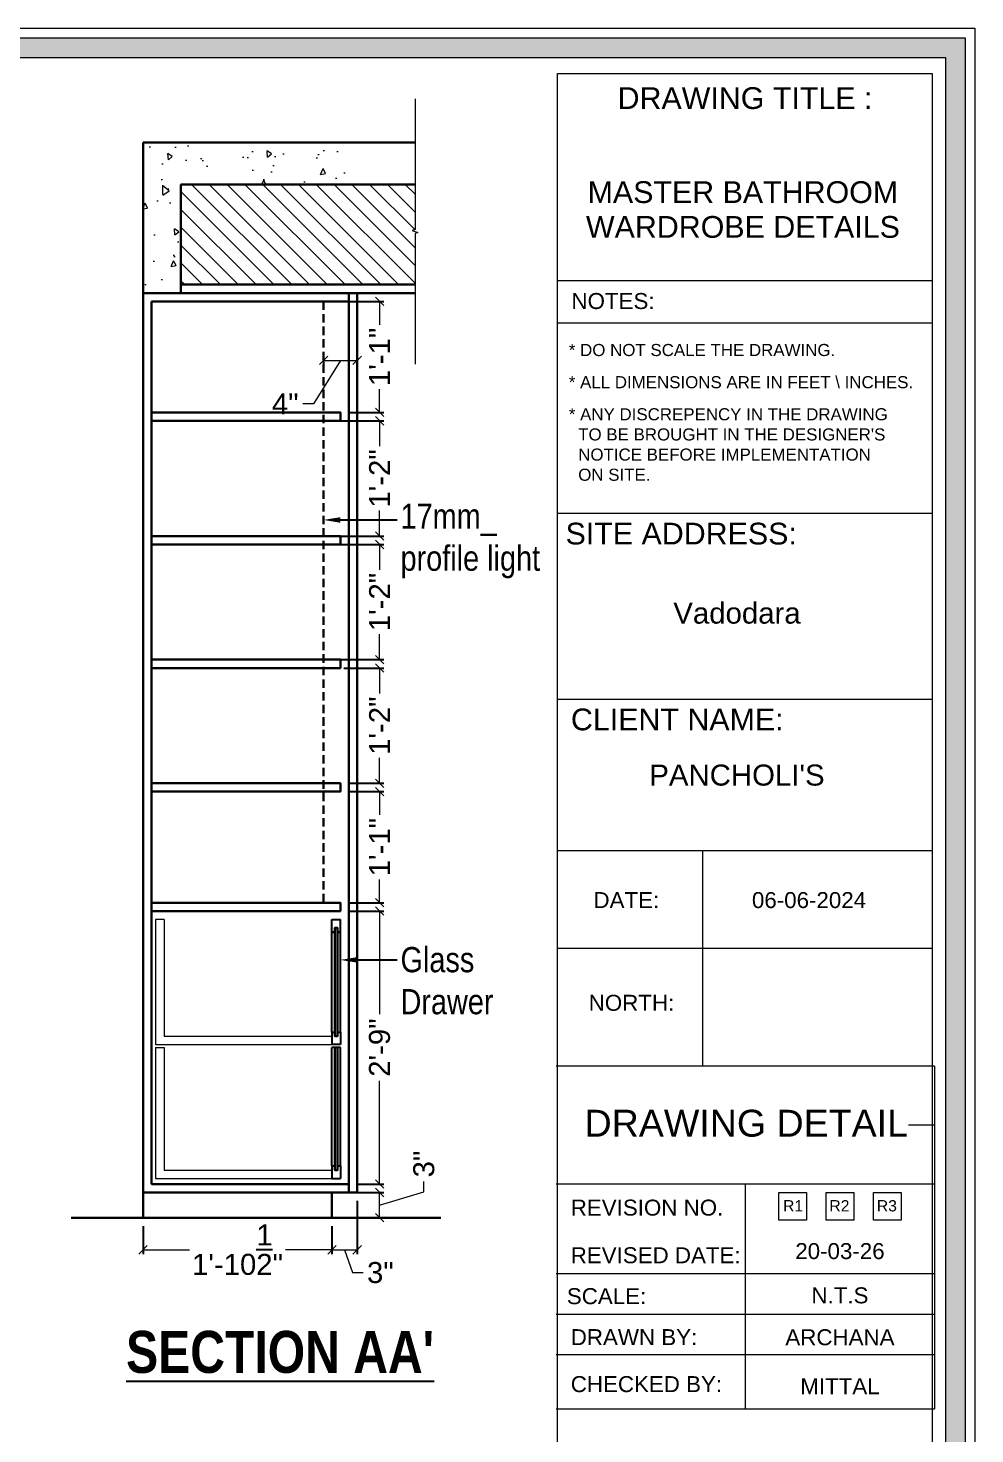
# Model space of a CAD drawing. Header units: millimetres. Extents: x 56222 to 3066687, y -650199 to -121287.
# Drawn here: x 132502.3 to 132615, y -184512.7 to -184345.4 of the extents above; entities that cross this region are included whole.
import ezdxf
from ezdxf import colors
from ezdxf.entities.mleader import LeaderData, LeaderLine
from ezdxf.enums import TextEntityAlignment as Align
from ezdxf.math import Vec2, Vec3

# ---------------------------------------------------------------- set-up
doc = ezdxf.new("R2010")
doc.units = ezdxf.units.MM
doc.header["$MEASUREMENT"] = 0
doc.header["$PDMODE"] = 35
doc.linetypes.add('CENTER', pattern=[2, 1.25, -0.25, 0.25, -0.25])
doc.linetypes.add('DASHEDX2', pattern=[1.5, 1, -0.5])
doc.layers.get('Defpoints').update_dxf_attribs({"color": 220})
doc.layers.add('AR HATCH-7', color=7, linetype='Continuous')
for name, color, linetype, lineweight in [('dim05', 1, 'Continuous', 13), ('Dimension', 10, 'DASHEDX2', 20), ('FURNITURE', 32, 'Continuous', 9), ('FURNITURE-1', 252, 'Continuous', 13), ('GROUND FLOOR  ( HATCH )', 251, 'Continuous', 9), ('Labelling', 1, 'Continuous', 25), ('NAME PLATE', 7, 'Continuous', 25), ('SECTION ( SLAB PLine )', 104, 'Continuous', 30), ('Text', 7, 'Continuous', 15), ('wall', 7, 'Continuous', 30)]:
    doc.layers.add(name, color=color, linetype=linetype, lineweight=lineweight)
doc.styles.add('Arial', font='arial.ttf')
doc.styles.get("Standard").update_dxf_attribs({"font": 'arial.ttf', "height": 6})
doc.styles.add('style4', font='ARIALN.TTF')
doc.dimstyles.new('ISO-25', dxfattribs={"dimtxt": 2.5, "dimasz": 1, "dimexe": 0.5, "dimexo": 1, "dimtad": 0, "dimdec": 1, "dimlunit": 4, "dimtxsty": 'Standard', "dimblk": 'OBLIQUE', "dimcen": 2.5, "dimclrd": 1, "dimclre": 1, "dimclrt": 5, "dimadec": 0, "dimazin": 0, "dimtfac": 1, "dimtdec": 1, "dimtmove": 0, "dimatfit": 3, "dimfxl": 1, "dimlwd": -1, "dimarcsym": 0})

# ---------------------------------------------------------------- blocks, each defined once
blk = doc.blocks.new('_Oblique')
at = {"layer": 'wall', "color": 0, "lineweight": -2}
blk.add_line((-0.5, -0.5), (0.5, 0.5), dxfattribs=at)
blk = doc.blocks.new('*D421')
at = {"layer": 'Defpoints', "color": 0, "lineweight": 30, "transparency": 16777216}
for p in [(132516, -184487.01), (132538.5, -184487.01), (132538.5, -184490.83)]:
    blk.add_point(p, dxfattribs=at)
at = {"layer": 'dim05', "color": 1, "linetype": 'Continuous', "lineweight": -2, "transparency": 16777216}
for p, q in [((132516, -184488.01), (132516, -184491.33)), ((132538.5, -184488.01), (132538.5, -184491.33))]:
    blk.add_line(p, q, dxfattribs=at)
at = {"layer": 'dim05', "color": 1, "linetype": 'Continuous', "transparency": 16777216}
for p, q in [((132516, -184490.83), (132521.53, -184490.83)), ((132538.5, -184490.83), (132532.96, -184490.83))]:
    blk.add_line(p, q, dxfattribs=at)
at = {"layer": 'dim05', "color": 1, "transparency": 16777216, "rotation": 180}
blk.add_blockref('_Oblique', (132516, -184490.83), dxfattribs=at)
at = {"layer": 'dim05', "color": 1, "transparency": 16777216}
blk.add_blockref('_Oblique', (132538.5, -184490.83), dxfattribs=at)
at = {"layer": 'dim05', "color": 5, "lineweight": 25, "transparency": 16777216, "insert": (132527.25, -184490.83), "char_height": 2.5, "attachment_point": 5, "style": 'Arial'}
blk.add_mtext('1\'-10{\\H1x;\\S1/2;}"', dxfattribs=at)
blk = doc.blocks.new('*D422')
at = {"layer": 'Defpoints', "color": 0, "lineweight": 30, "transparency": 16777216}
for p in [(132541.5, -184484.01), (132538.5, -184487.01), (132541.5, -184490.83)]:
    blk.add_point(p, dxfattribs=at)
at = {"layer": 'dim05', "color": 1, "linetype": 'Continuous', "lineweight": -2, "transparency": 16777216}
for p, q in [((132541.5, -184485.01), (132541.5, -184491.33)), ((132538.5, -184488.01), (132538.5, -184491.33))]:
    blk.add_line(p, q, dxfattribs=at)
at = {"layer": 'dim05', "color": 1, "linetype": 'Continuous', "transparency": 16777216}
for p, q in [((132538.5, -184490.83), (132541.5, -184490.83)), ((132540, -184490.83), (132540.95, -184493.55)), ((132540.95, -184493.55), (132542.2, -184493.55))]:
    blk.add_line(p, q, dxfattribs=at)
at = {"layer": 'dim05', "color": 1, "transparency": 16777216, "rotation": 180}
blk.add_blockref('_Oblique', (132538.5, -184490.83), dxfattribs=at)
at = {"layer": 'dim05', "color": 1, "transparency": 16777216}
blk.add_blockref('_Oblique', (132541.5, -184490.83), dxfattribs=at)
at = {"layer": 'dim05', "color": 5, "lineweight": 25, "transparency": 16777216, "insert": (132544.26, -184493.55), "char_height": 2.5, "attachment_point": 5, "style": 'Arial'}
blk.add_mtext('3"', dxfattribs=at)
blk = doc.blocks.new('*D423')
at = {"layer": 'Defpoints', "color": 0, "lineweight": 30, "transparency": 16777216}
for p in [(132538.5, -184484.01), (132544.17, -184484.01), (132538.5, -184487.01)]:
    blk.add_point(p, dxfattribs=at)
at = {"layer": 'dim05', "color": 1, "linetype": 'Continuous', "transparency": 16777216}
for p, q in [((132549.44, -184483.93), (132549.44, -184482.68)), ((132544.17, -184485.51), (132549.44, -184483.93)), ((132544.17, -184487.01), (132544.17, -184484.01))]:
    blk.add_line(p, q, dxfattribs=at)
at = {"layer": 'dim05', "color": 1, "linetype": 'Continuous', "lineweight": -2, "transparency": 16777216}
for p, q in [((132539.5, -184484.01), (132544.67, -184484.01)), ((132539.5, -184487.01), (132544.67, -184487.01))]:
    blk.add_line(p, q, dxfattribs=at)
at = {"layer": 'dim05', "color": 1, "transparency": 16777216}
for p, rotation in [((132544.17, -184484.01), 90), ((132544.17, -184487.01), 270)]:
    blk.add_blockref('_Oblique', p, dxfattribs=dict(at, rotation=rotation))
at = {"layer": 'dim05', "color": 5, "lineweight": 25, "transparency": 16777216, "insert": (132549.44, -184480.62), "char_height": 2.5, "attachment_point": 5, "rotation": 90, "style": 'Arial'}
blk.add_mtext('3"', dxfattribs=at)
blk = doc.blocks.new('*D424')
at = {"layer": 'Defpoints', "color": 0, "lineweight": 30, "transparency": 16777216}
for p in [(132539.5, -184450.51), (132544.17, -184450.51), (132540.5, -184483.01)]:
    blk.add_point(p, dxfattribs=at)
at = {"layer": 'dim05', "color": 1, "linetype": 'Continuous', "lineweight": -2, "transparency": 16777216}
for p, q in [((132540.5, -184450.51), (132544.67, -184450.51)), ((132541.5, -184483.01), (132544.67, -184483.01))]:
    blk.add_line(p, q, dxfattribs=at)
at = {"layer": 'dim05', "color": 1, "linetype": 'Continuous', "transparency": 16777216}
for p, q in [((132544.17, -184450.51), (132544.17, -184462.79)), ((132544.17, -184483.01), (132544.17, -184470.73))]:
    blk.add_line(p, q, dxfattribs=at)
at = {"layer": 'dim05', "color": 1, "transparency": 16777216}
for p, rotation in [((132544.17, -184450.51), 90), ((132544.17, -184483.01), 270)]:
    blk.add_blockref('_Oblique', p, dxfattribs=dict(at, rotation=rotation))
at = {"layer": 'dim05', "color": 5, "lineweight": 25, "transparency": 16777216, "insert": (132544.17, -184466.76), "char_height": 2.5, "attachment_point": 5, "rotation": 90, "style": 'Arial'}
blk.add_mtext('2\'-9"', dxfattribs=at)
blk = doc.blocks.new('*D425')
at = {"layer": 'Defpoints', "color": 0, "lineweight": 30, "transparency": 16777216}
for p in [(132539.5, -184436.29), (132544.17, -184436.29), (132539.5, -184449.51)]:
    blk.add_point(p, dxfattribs=at)
at = {"layer": 'dim05', "color": 1, "linetype": 'Continuous', "lineweight": -2, "transparency": 16777216}
for p, q in [((132540.5, -184436.29), (132544.67, -184436.29)), ((132540.5, -184449.51), (132544.67, -184449.51))]:
    blk.add_line(p, q, dxfattribs=at)
at = {"layer": 'dim05', "color": 1, "linetype": 'Continuous', "transparency": 16777216}
for p, q in [((132544.17, -184436.29), (132544.17, -184439.07)), ((132544.17, -184449.51), (132544.17, -184446.73))]:
    blk.add_line(p, q, dxfattribs=at)
at = {"layer": 'dim05', "color": 1, "transparency": 16777216}
for p, rotation in [((132544.17, -184436.29), 90), ((132544.17, -184449.51), 270)]:
    blk.add_blockref('_Oblique', p, dxfattribs=dict(at, rotation=rotation))
at = {"layer": 'dim05', "color": 5, "lineweight": 25, "transparency": 16777216, "insert": (132544.17, -184442.9), "char_height": 2.5, "attachment_point": 5, "rotation": 90, "style": 'Arial'}
blk.add_mtext('1\'-1"', dxfattribs=at)
blk = doc.blocks.new('*D426')
at = {"layer": 'Defpoints', "color": 0, "lineweight": 30, "transparency": 16777216}
for p in [(132538.91, -184421.58), (132544.17, -184421.58), (132539.5, -184435.29)]:
    blk.add_point(p, dxfattribs=at)
at = {"layer": 'dim05', "color": 1, "linetype": 'Continuous', "lineweight": -2, "transparency": 16777216}
for p, q in [((132539.91, -184421.58), (132544.67, -184421.58)), ((132540.5, -184435.29), (132544.67, -184435.29))]:
    blk.add_line(p, q, dxfattribs=at)
at = {"layer": 'dim05', "color": 1, "linetype": 'Continuous', "transparency": 16777216}
for p, q in [((132544.17, -184421.58), (132544.17, -184424.61)), ((132544.17, -184435.29), (132544.17, -184432.27))]:
    blk.add_line(p, q, dxfattribs=at)
at = {"layer": 'dim05', "color": 1, "transparency": 16777216}
for p, rotation in [((132544.17, -184421.58), 90), ((132544.17, -184435.29), 270)]:
    blk.add_blockref('_Oblique', p, dxfattribs=dict(at, rotation=rotation))
at = {"layer": 'dim05', "color": 5, "lineweight": 25, "transparency": 16777216, "insert": (132544.17, -184428.44), "char_height": 2.5, "attachment_point": 5, "rotation": 90, "style": 'Arial'}
blk.add_mtext('1\'-2"', dxfattribs=at)
blk = doc.blocks.new('*D427')
at = {"layer": 'Defpoints', "color": 0, "lineweight": 30, "transparency": 16777216}
for p in [(132537.8, -184406.87), (132544.17, -184406.87), (132537.8, -184420.58)]:
    blk.add_point(p, dxfattribs=at)
at = {"layer": 'dim05', "color": 1, "linetype": 'Continuous', "lineweight": -2, "transparency": 16777216}
for p, q in [((132538.8, -184406.87), (132544.67, -184406.87)), ((132538.8, -184420.58), (132544.67, -184420.58))]:
    blk.add_line(p, q, dxfattribs=at)
at = {"layer": 'dim05', "color": 1, "linetype": 'Continuous', "transparency": 16777216}
for p, q in [((132544.17, -184406.87), (132544.17, -184409.89)), ((132544.17, -184420.58), (132544.17, -184417.55))]:
    blk.add_line(p, q, dxfattribs=at)
at = {"layer": 'dim05', "color": 1, "transparency": 16777216}
for p, rotation in [((132544.17, -184406.87), 90), ((132544.17, -184420.58), 270)]:
    blk.add_blockref('_Oblique', p, dxfattribs=dict(at, rotation=rotation))
at = {"layer": 'dim05', "color": 5, "lineweight": 25, "transparency": 16777216, "insert": (132544.17, -184413.72), "char_height": 2.5, "attachment_point": 5, "rotation": 90, "style": 'Arial'}
blk.add_mtext('1\'-2"', dxfattribs=at)
blk = doc.blocks.new('*D428')
at = {"layer": 'Defpoints', "color": 0, "lineweight": 30, "transparency": 16777216}
for p in [(132537.93, -184392.15), (132544.17, -184392.15), (132537.93, -184405.87)]:
    blk.add_point(p, dxfattribs=at)
at = {"layer": 'dim05', "color": 1, "linetype": 'Continuous', "lineweight": -2, "transparency": 16777216}
for p, q in [((132538.93, -184392.15), (132544.67, -184392.15)), ((132538.93, -184405.87), (132544.67, -184405.87))]:
    blk.add_line(p, q, dxfattribs=at)
at = {"layer": 'dim05', "color": 1, "linetype": 'Continuous', "transparency": 16777216}
for p, q in [((132544.17, -184392.15), (132544.17, -184395.18)), ((132544.17, -184405.87), (132544.17, -184402.84))]:
    blk.add_line(p, q, dxfattribs=at)
at = {"layer": 'dim05', "color": 1, "transparency": 16777216}
for p, rotation in [((132544.17, -184392.15), 90), ((132544.17, -184405.87), 270)]:
    blk.add_blockref('_Oblique', p, dxfattribs=dict(at, rotation=rotation))
at = {"layer": 'dim05', "color": 5, "lineweight": 25, "transparency": 16777216, "insert": (132544.17, -184399.01), "char_height": 2.5, "attachment_point": 5, "rotation": 90, "style": 'Arial'}
blk.add_mtext('1\'-2"', dxfattribs=at)
blk = doc.blocks.new('*D429')
at = {"layer": 'Defpoints', "color": 0, "lineweight": 30, "transparency": 16777216}
for p in [(132538.19, -184377.94), (132544.17, -184377.94), (132539.5, -184391.15)]:
    blk.add_point(p, dxfattribs=at)
at = {"layer": 'dim05', "color": 1, "linetype": 'Continuous', "lineweight": -2, "transparency": 16777216}
for p, q in [((132539.19, -184377.94), (132544.67, -184377.94)), ((132540.5, -184391.15), (132544.67, -184391.15))]:
    blk.add_line(p, q, dxfattribs=at)
at = {"layer": 'dim05', "color": 1, "linetype": 'Continuous', "transparency": 16777216}
for p, q in [((132544.17, -184377.94), (132544.17, -184380.71)), ((132544.17, -184391.15), (132544.17, -184388.37))]:
    blk.add_line(p, q, dxfattribs=at)
at = {"layer": 'dim05', "color": 1, "transparency": 16777216}
for p, rotation in [((132544.17, -184377.94), 90), ((132544.17, -184391.15), 270)]:
    blk.add_blockref('_Oblique', p, dxfattribs=dict(at, rotation=rotation))
at = {"layer": 'dim05', "color": 5, "lineweight": 25, "transparency": 16777216, "insert": (132544.17, -184384.54), "char_height": 2.5, "attachment_point": 5, "rotation": 90, "style": 'Arial'}
blk.add_mtext('1\'-1"', dxfattribs=at)
blk = doc.blocks.new('*D570')
at = {"layer": 'Defpoints', "color": 0, "lineweight": 30, "transparency": 16777216}
for p in [(132537.5, -184383.32), (132541.5, -184383.32), (132541.5, -184384.96)]:
    blk.add_point(p, dxfattribs=at)
at = {"layer": 'dim05', "color": 1, "linetype": 'Continuous', "lineweight": -2, "transparency": 16777216}
for p, q in [((132537.5, -184384.32), (132537.5, -184385.46)), ((132541.5, -184384.32), (132541.5, -184385.46))]:
    blk.add_line(p, q, dxfattribs=at)
at = {"layer": 'dim05', "color": 1, "linetype": 'Continuous', "transparency": 16777216}
for p, q in [((132539.5, -184384.96), (132536.29, -184390.14)), ((132537.5, -184384.96), (132541.5, -184384.96)), ((132536.29, -184390.14), (132535.04, -184390.14))]:
    blk.add_line(p, q, dxfattribs=at)
at = {"layer": 'dim05', "color": 1, "transparency": 16777216, "rotation": 180}
blk.add_blockref('_Oblique', (132537.5, -184384.96), dxfattribs=at)
at = {"layer": 'dim05', "color": 1, "transparency": 16777216}
blk.add_blockref('_Oblique', (132541.5, -184384.96), dxfattribs=at)
at = {"layer": 'dim05', "color": 5, "lineweight": 25, "transparency": 16777216, "insert": (132532.93, -184390.14), "char_height": 2.5, "attachment_point": 5, "style": 'Arial'}
blk.add_mtext('4"', dxfattribs=at)

msp = doc.modelspace()

# ---------------------------------------------------------------- hatches: boundary and pattern name
at = {"layer": 'AR HATCH-7', "linetype": 'CENTER', "lineweight": 15, "true_color": 0x939598}
h = msp.add_hatch(dxfattribs=at)
h.set_pattern_fill('AR-CONC', color=252, angle=45)
h.set_pattern_definition([(95, (585.41, -737.4386), (5.51551999, 4.62807079), [0.75, -8.25]), (40, (585.41, -737.4386), (-6.29992167, 4.3376815), [0.6, -6.6]), (145.4514445, (585.8695, -737.053), (-0.78440164, 8.96575221), [0.63740192, -7.01142112]), (91.1842, (583.996, -736.024), (8.71693388, 6.37613776), [1.125, -12.375]), (141.6356355, (584.722, -735.493), (-0.2790007, 13.4971167), [0.9561034, -10.5171376]), (36.184164, (583.996, -736.024), (-0.2790007, 13.4971167), [0.9, -9.9]), (66, (585.0563, -735.671), (7.06771572, 1.37382476), [0.75, -8.25]), (11, (585.056, -735.671), (-3.40708593, 6.84808435), [0.6, -6.6]), (116.4514447, (585.645, -735.5564), (3.66062975, 8.22190906), [0.6374019, -7.01142112]), (82.5, (585.4099, -737.4386), (-2.267931853, 2.439898176), [0, -6.52, 0, -6.7, 0, -6.625]), (52.5, (585.41, -737.4386), (-0.92872942, 4.6490945), [0, -3.82, 0, -6.37, 0, -2.525]), (12.5, (583.833, -739.0155), (3.934181673, 3.615207618), [0, -2.5, 0, -7.8, 0, -10.35]), (2.5, (583.126, -739.7226), (3.41589983, 4.83159807), [0, -3.25, 0, -5.18, 0, -7.35])])
h.paths.add_polyline_path([(132541.5, -184359.01), (132516, -184359.01), (132516, -184376.01), (132520.5, -184376.01), (132520.5, -184364.01), (132541.5, -184364.01)])
at = {"layer": 'Dimension', "linetype": 'Continuous', "true_color": 0xd39e00}
h = msp.add_hatch(color=42, dxfattribs=at)
h.paths.add_polyline_path([(132281.69, -184346.57), (132281.69, -184580.39), (132613.88, -184580.39), (132613.88, -184346.57)])
h.paths.add_polyline_path([(132284.02, -184348.9), (132611.55, -184348.9), (132611.55, -184578.06), (132284.02, -184578.06)], flags=16)
at = {"layer": 'GROUND FLOOR  ( HATCH )', "linetype": 'CENTER', "lineweight": 15}
h = msp.add_hatch(dxfattribs=at)
h.set_pattern_fill('ANSI31', color=6, scale=12, angle=90, style=0)
h.set_pattern_definition([(135, (585.4099, -737.4386), (-1.060660172, -1.060660172), [])])
h.paths.add_polyline_path([(132548.39, -184364.01), (132520.5, -184364.01), (132520.5, -184375.94), (132548.39, -184375.94)])

# ---------------------------------------------------------------- linework, layer by layer
at = {"layer": 'dim05', "color": 18, "linetype": 'Continuous', "lineweight": 15, "true_color": 0x000000}
msp.add_lwpolyline([(132548.39, -184353.82), (132548.39, -184369.37), (132548.05, -184369.49), (132548.73, -184369.74), (132548.39, -184369.87), (132548.39, -184385.41)], dxfattribs=at)
at = {"layer": 'Dimension', "color": 42, "linetype": 'Continuous', "true_color": 0xd39e00}
for p, q in [((132609.97, -184375.48), (132565.34, -184375.48)), ((132609.97, -184380.51), (132565.34, -184380.51)), ((132609.97, -184403.2), (132565.34, -184403.2)), ((132609.97, -184425.32), (132565.34, -184425.32)), ((132609.97, -184443.35), (132565.34, -184443.35)), ((132582.61, -184443.35), (132582.61, -184468.98)), ((132609.97, -184454.95), (132565.34, -184454.95)), ((132610.24, -184468.98), (132565.2, -184468.98)), ((132610.24, -184468.98), (132610.24, -184509.77)), ((132607.14, -184475.97), (132610.24, -184475.97)), ((132565.2, -184482.96), (132610.24, -184482.96)), ((132587.72, -184509.77), (132587.72, -184482.96)), ((132610.24, -184493.69), (132565.2, -184493.69)), ((132610.24, -184498.52), (132565.2, -184498.52)), ((132610.24, -184503.35), (132565.2, -184503.35)), ((132565.2, -184509.77), (132610.24, -184509.77))]:
    msp.add_line(p, q, dxfattribs=at)
for points in [[(132280.53, -184345.4), (132615.05, -184345.4), (132615.05, -184581.55), (132280.53, -184581.55)], [(132281.69, -184346.57), (132613.88, -184346.57), (132613.88, -184580.39), (132281.69, -184580.39)], [(132284.02, -184348.9), (132611.55, -184348.9), (132611.55, -184578.06), (132284.02, -184578.06)], [(132591.71, -184484), (132594.99, -184484), (132594.99, -184487.29), (132591.71, -184487.29)], [(132597.34, -184484), (132600.63, -184484), (132600.63, -184487.29), (132597.34, -184487.29)], [(132602.97, -184484), (132606.26, -184484), (132606.26, -184487.29), (132602.97, -184487.29)]]:
    msp.add_lwpolyline(points, close=True, dxfattribs=at)
at = {"layer": 'Dimension', "color": 42, "linetype": 'ByBlock', "true_color": 0xd39e00}
msp.add_lwpolyline([(132565.34, -184576.14), (132565.34, -184350.82), (132609.97, -184350.82), (132609.97, -184576.14)], close=True, dxfattribs=at)
at = {"layer": 'FURNITURE', "lineweight": 30}
for p, q in [((132540.5, -184376.94), (132540.5, -184484.01)), ((132517, -184377.94), (132540.5, -184377.94)), ((132517, -184483.01), (132517, -184377.94)), ((132540.5, -184483.01), (132517, -184483.01))]:
    msp.add_line(p, q, dxfattribs=at)
at = {"layer": 'FURNITURE', "color": 3, "linetype": 'DASHEDX2', "lineweight": 30}
msp.add_line((132537.5, -184377.94), (132537.5, -184449.51), dxfattribs=at)
at = {"layer": 'FURNITURE', "lineweight": 15}
for p, q in [((132517.5, -184451.51), (132517.5, -184466.41)), ((132518.5, -184451.51), (132517.5, -184451.51)), ((132518.5, -184451.51), (132518.5, -184465.41)), ((132517.5, -184466.41), (132538.5, -184466.41)), ((132518.5, -184465.41), (132538.5, -184465.41)), ((132517.5, -184466.76), (132517.5, -184482.35)), ((132517.5, -184466.76), (132518.5, -184466.76)), ((132518.5, -184466.76), (132518.5, -184481.35)), ((132518.5, -184481.35), (132538.5, -184481.35)), ((132517.5, -184482.35), (132538.5, -184482.35))]:
    msp.add_line(p, q, dxfattribs=at)
at = {"layer": 'FURNITURE', "lineweight": 30}
for points in [[(132516, -184376.94), (132541.5, -184376.94), (132541.5, -184484.01), (132516, -184484.01)], [(132517, -184391.15), (132539.5, -184391.15), (132539.5, -184392.15), (132517, -184392.15)], [(132517, -184405.87), (132539.5, -184405.87), (132539.5, -184406.87), (132517, -184406.87)], [(132517, -184420.58), (132539.5, -184420.58), (132539.5, -184421.58), (132517, -184421.58)], [(132517, -184435.29), (132539.5, -184435.29), (132539.5, -184436.29), (132517, -184436.29)], [(132517, -184449.51), (132539.5, -184449.51), (132539.5, -184450.51), (132517, -184450.51)], [(132516, -184484.01), (132538.5, -184484.01), (132538.5, -184487.01), (132516, -184487.01)]]:
    msp.add_lwpolyline(points, close=True, dxfattribs=at)
for points in [[(132517, -184484.01), (132537.5, -184484.01)], [(132537.5, -184487.01), (132517, -184487.01)]]:
    msp.add_lwpolyline(points, dxfattribs=at)
at = {"layer": 'FURNITURE-1', "linetype": 'ByBlock', "lineweight": 25}
for p, q in [((132538.5, -184464.91), (132538.5, -184451.51)), ((132538.5, -184451.51), (132539.5, -184451.51)), ((132538.85, -184453.01), (132538.5, -184453.01)), ((132539.5, -184453.01), (132539.15, -184453.01)), ((132539.5, -184464.91), (132539.5, -184451.51)), ((132538.5, -184464.91), (132538.5, -184466.41)), ((132539.5, -184466.41), (132538.5, -184466.41)), ((132539.5, -184464.91), (132539.5, -184466.41)), ((132538.5, -184480.85), (132538.5, -184466.76)), ((132539.5, -184466.76), (132538.5, -184466.76)), ((132539.5, -184480.85), (132539.5, -184466.76)), ((132538.5, -184480.85), (132538.5, -184482.35)), ((132539.5, -184480.85), (132539.5, -184482.35)), ((132538.5, -184482.35), (132539.5, -184482.35))]:
    msp.add_line(p, q, dxfattribs=at)
for points in [[(132538.5, -184453.01), (132538.85, -184453.01), (132538.85, -184452.51), (132539.15, -184452.51), (132539.15, -184453.01), (132539.5, -184453.01)], [(132538.5, -184464.91), (132538.85, -184464.91), (132538.85, -184465.41), (132539.15, -184465.41), (132539.15, -184464.91), (132539.5, -184464.91)], [(132538.5, -184480.85), (132538.85, -184480.85), (132538.85, -184481.35), (132539.15, -184481.35), (132539.15, -184480.85), (132539.5, -184480.85)]]:
    msp.add_lwpolyline(points, dxfattribs=at)
at = {"layer": 'FURNITURE-1', "color": 4, "linetype": 'ByBlock', "lineweight": 30}
for points in [[(132538.85, -184465.41), (132538.85, -184452.51), (132539.15, -184452.51), (132539.15, -184465.41)], [(132538.85, -184481.35), (132538.85, -184466.76), (132539.15, -184466.76), (132539.15, -184481.35)]]:
    msp.add_lwpolyline(points, close=True, dxfattribs=at)
at = {"layer": 'SECTION ( SLAB PLine )', "color": 1}
for p, q in [((132516, -184359.01), (132516, -184376.94)), ((132516, -184359.01), (132548.39, -184359.01)), ((132520.5, -184364.01), (132520.5, -184376.94)), ((132520.5, -184364.01), (132548.39, -184364.01)), ((132551.45, -184487.01), (132507.44, -184487.01))]:
    msp.add_line(p, q, dxfattribs=at)
at = {"layer": 'SECTION ( SLAB PLine )', "color": 6}
for p, q in [((132520.5, -184375.94), (132548.39, -184375.94)), ((132520.5, -184376.94), (132548.39, -184376.94))]:
    msp.add_line(p, q, dxfattribs=at)

# ---------------------------------------------------------------- texts
at = {"layer": 'Labelling', "color": 251, "true_color": 0x636466, "insert": (132532.32, -184503.02), "char_height": 5, "attachment_point": 5, "style": 'style4'}
msp.add_mtext_dynamic_manual_height_columns("{\\fArial Narrow|b1|i0|c0|p34;\\LSECTION AA'}", width=79.1081, gutter_width=1, heights=[0], dxfattribs=at)
at = {"layer": 'NAME PLATE', "style": 'Arial'}
for s, height, p in [('DRAWING TITLE : ', 2.5896, (132588.18, -184355.03)), ('MASTER BATHROOM', 2.5896, (132587.42, -184366.22)), ('WARDROBE DETAILS', 2.5896, (132587.43, -184370.36)), ('NOTES:', 1.903, (132571.96, -184378.84)), ('SITE ADDRESS:', 2.5896, (132580.08, -184406.87)), ('Vadodara', 2.503, (132586.72, -184416.29)), ('CLIENT NAME:', 2.5896, (132579.61, -184428.99)), ("PANCHOLI'S", 2.503, (132586.72, -184435.57)), ('DATE:', 1.903, (132573.55, -184450.15)), ('06-06-2024', 1.903, (132595.3, -184450.15)), ('NORTH:', 1.903, (132574.16, -184462.38)), ('DRAWING DETAIL', 3.2015, (132587.83, -184477.36)), ('REVISION NO.', 1.9027, (132576.01, -184486.76)), ('REVISED DATE: ', 1.9027, (132577.41, -184492.43)), ('SCALE:', 1.903, (132571.19, -184497.3)), ('DRAWN BY:', 1.903, (132574.46, -184502.18)), ('ARCHANA', 1.903, (132598.98, -184502.19)), ('CHECKED BY:', 1.9027, (132575.94, -184507.77)), ('MITTAL', 1.903, (132598.98, -184508.02))]:
    msp.add_text(s, height=height, dxfattribs=at).set_placement(p, align=Align.CENTER)
for s, p in [('R1', (132592.21, -184486.26)), ('R2', (132597.72, -184486.26))]:
    msp.add_text(s, height=1.341, dxfattribs=at).set_placement(p)
at = {"layer": 'NAME PLATE', "char_height": 1.4391, "width": 55.5986, "attachment_point": 1, "style": 'Arial'}
for s, insert in [('* DO NOT SCALE THE DRAWING.', (132566.7, -184383)), ('* ALL DIMENSIONS ARE IN FEET \\\\ INCHES.', (132566.7, -184386.83)), ("* ANY DISCREPENCY IN THE DRAWING \\P  TO BE BROUGHT IN THE DESIGNER'S\\P  NOTICE BEFORE IMPLEMENTATION \\P  ON SITE.", (132566.7, -184390.65))]:
    msp.add_mtext(s, dxfattribs=dict(at, insert=insert))
at = {"layer": 'NAME PLATE', "lineweight": 0, "attachment_point": 2, "style": 'Arial'}
for s, insert, char_height, width in [('R3', (132604.57, -184484.92), 1.341, 2.6179), ('20-03-26', (132598.98, -184490.03), 1.903, 16.4891), ('N.T.S', (132598.98, -184495.3), 1.903, 3.7136)]:
    msp.add_mtext(s, dxfattribs=dict(at, insert=insert, char_height=char_height, width=width))

# ---------------------------------------------------------------- dimensions: what is measured, and where the dimension line sits
at = {"layer": 'dim05', "color": 27, "lineweight": 25, "true_color": 0x7d5120}
for base, p1, p2, override, picture, middle in [((132544.17, -184377.94), (132539.5, -184391.15), (132538.19, -184377.94), {"dimdec": 0, "dimtxsty": 'Arial', "dimtmove": 1}, '*D429', (132544.17, -184384.54)), ((132544.17, -184392.15), (132537.93, -184405.87), (132537.93, -184392.15), {"dimdec": 0, "dimtxsty": 'Arial', "dimtmove": 1}, '*D428', (132544.17, -184399.01)), ((132544.17, -184406.87), (132537.8, -184420.58), (132537.8, -184406.87), {"dimdec": 0, "dimtxsty": 'Arial', "dimtmove": 1}, '*D427', (132544.17, -184413.72)), ((132544.17, -184421.58), (132539.5, -184435.29), (132538.91, -184421.58), {"dimdec": 0, "dimtxsty": 'Arial', "dimtmove": 1}, '*D426', (132544.17, -184428.44)), ((132544.17, -184436.29), (132539.5, -184449.51), (132539.5, -184436.29), {"dimdec": 0, "dimtxsty": 'Arial', "dimtmove": 1}, '*D425', (132544.17, -184442.9)), ((132544.17008373, -184450.50874389), (132540.49766689, -184483.00874389), (132539.49766689, -184450.50874389), {"dimdec": 0, "dimtxsty": 'Arial', "dimtmove": 1}, '*D424', (132544.17008373, -184466.75874389)), ((132544.17, -184484.01), (132538.5, -184487.01), (132538.5, -184484.01), {"dimtxsty": 'Arial', "dimtmove": 1}, '*D423', (132549.44, -184482.05))]:
    dim = msp.add_linear_dim(base=base, p1=p1, p2=p2, angle=90, dimstyle='ISO-25', override=override, dxfattribs=at)
    dim.commit()
    dim.dimension.update_dxf_attribs({"geometry": picture, "text_midpoint": middle})
for base, p1, p2, override, picture, middle in [((132541.5, -184384.96), (132537.5, -184383.32), (132541.5, -184383.32), {"dimdec": 0, "dimtxsty": 'Arial', "dimtmove": 1}, '*D570', (132534.41, -184390.14)), ((132541.5, -184490.83), (132538.5, -184487.01), (132541.5, -184484.01), {"dimtxsty": 'Arial', "dimtmove": 1}, '*D422', (132542.83, -184493.55))]:
    dim = msp.add_linear_dim(base=base, p1=p1, p2=p2, dimstyle='ISO-25', override=override, dxfattribs=at)
    dim.commit()
    dim.dimension.update_dxf_attribs({"geometry": picture, "text_midpoint": middle, "dimtype": 160})
dim = msp.add_linear_dim(base=(132538.5, -184490.83), p1=(132516, -184487.01), p2=(132538.5, -184487.01), dimstyle='ISO-25', override={"dimtxsty": 'Arial', "dimtmove": 1}, dxfattribs=at)
dim.commit()
dim.dimension.update_dxf_attribs({"geometry": '*D421', "text_midpoint": (132527.25, -184490.83)})

# ---------------------------------------------------------------- leaders
at = {"layer": 'Text', "color": 1, "lineweight": 0, "ltscale": 20}
ml = msp.add_multileader_mtext('Standard', dxfattribs=at)
ml.set_content('17mm_\\Pprofile light', color=1, style='style4')
ml.set_leader_properties()
ml.build(insert=Vec2(0, 0))
ml.multileader.update_dxf_attribs({"dogleg_length": 2.02, "arrow_head_size": 2})
ctx = ml.context
ctx.base_point, ctx.char_height, ctx.arrow_head_size, ctx.landing_gap_size, ctx.plane_origin = Vec3(132546.26, -184403.95), 3, 2, 0.4, Vec3(132540.96, -184403.95)
notes = []
notes.append((ctx, [(0, (1, 1, 0), (132544.23, -184403.95), (1, 0), 2.02, [(0, [(132537.5, -184403.95)], 0, [])])]))
ctx.mtext.insert = Vec3(132546.66, -184402)
ml = msp.add_multileader_mtext('Standard', dxfattribs=at)
ml.set_content('Glass \\PDrawer', color=1, style='style4')
ml.set_leader_properties()
ml.build(insert=Vec2(0, 0))
ml.multileader.update_dxf_attribs({"dogleg_length": 2.02, "arrow_head_size": 2})
ctx = ml.context
ctx.base_point, ctx.char_height, ctx.arrow_head_size, ctx.landing_gap_size, ctx.plane_origin = Vec3(132546.26, -184456.32), 3, 2, 0.4, Vec3(132540.96, -184456.32)
notes.append((ctx, [(0, (1, 1, 0), (132544.23, -184456.32), (1, 0), 2.02, [(0, [(132539.5, -184456.32)], 0, [])])]))
ctx.mtext.insert = Vec3(132546.66, -184454.79)
for ctx, leaders in notes:
    for number, flags, end, landing, length, lines in leaders:
        leader = LeaderData()
        leader.index, (leader.has_last_leader_line, leader.has_dogleg_vector, leader.attachment_direction) = number, flags
        leader.last_leader_point, leader.dogleg_vector, leader.dogleg_length = Vec3(end), Vec3(landing), length
        for number, points, colour, breaks in lines:
            line = LeaderLine()
            line.index, line.vertices, line.color, line.breaks = number, Vec3.list(points), colors.encode_raw_color(colour), breaks
            leader.lines.append(line)
        ctx.leaders.append(leader)

doc.saveas('drawing.dxf')
